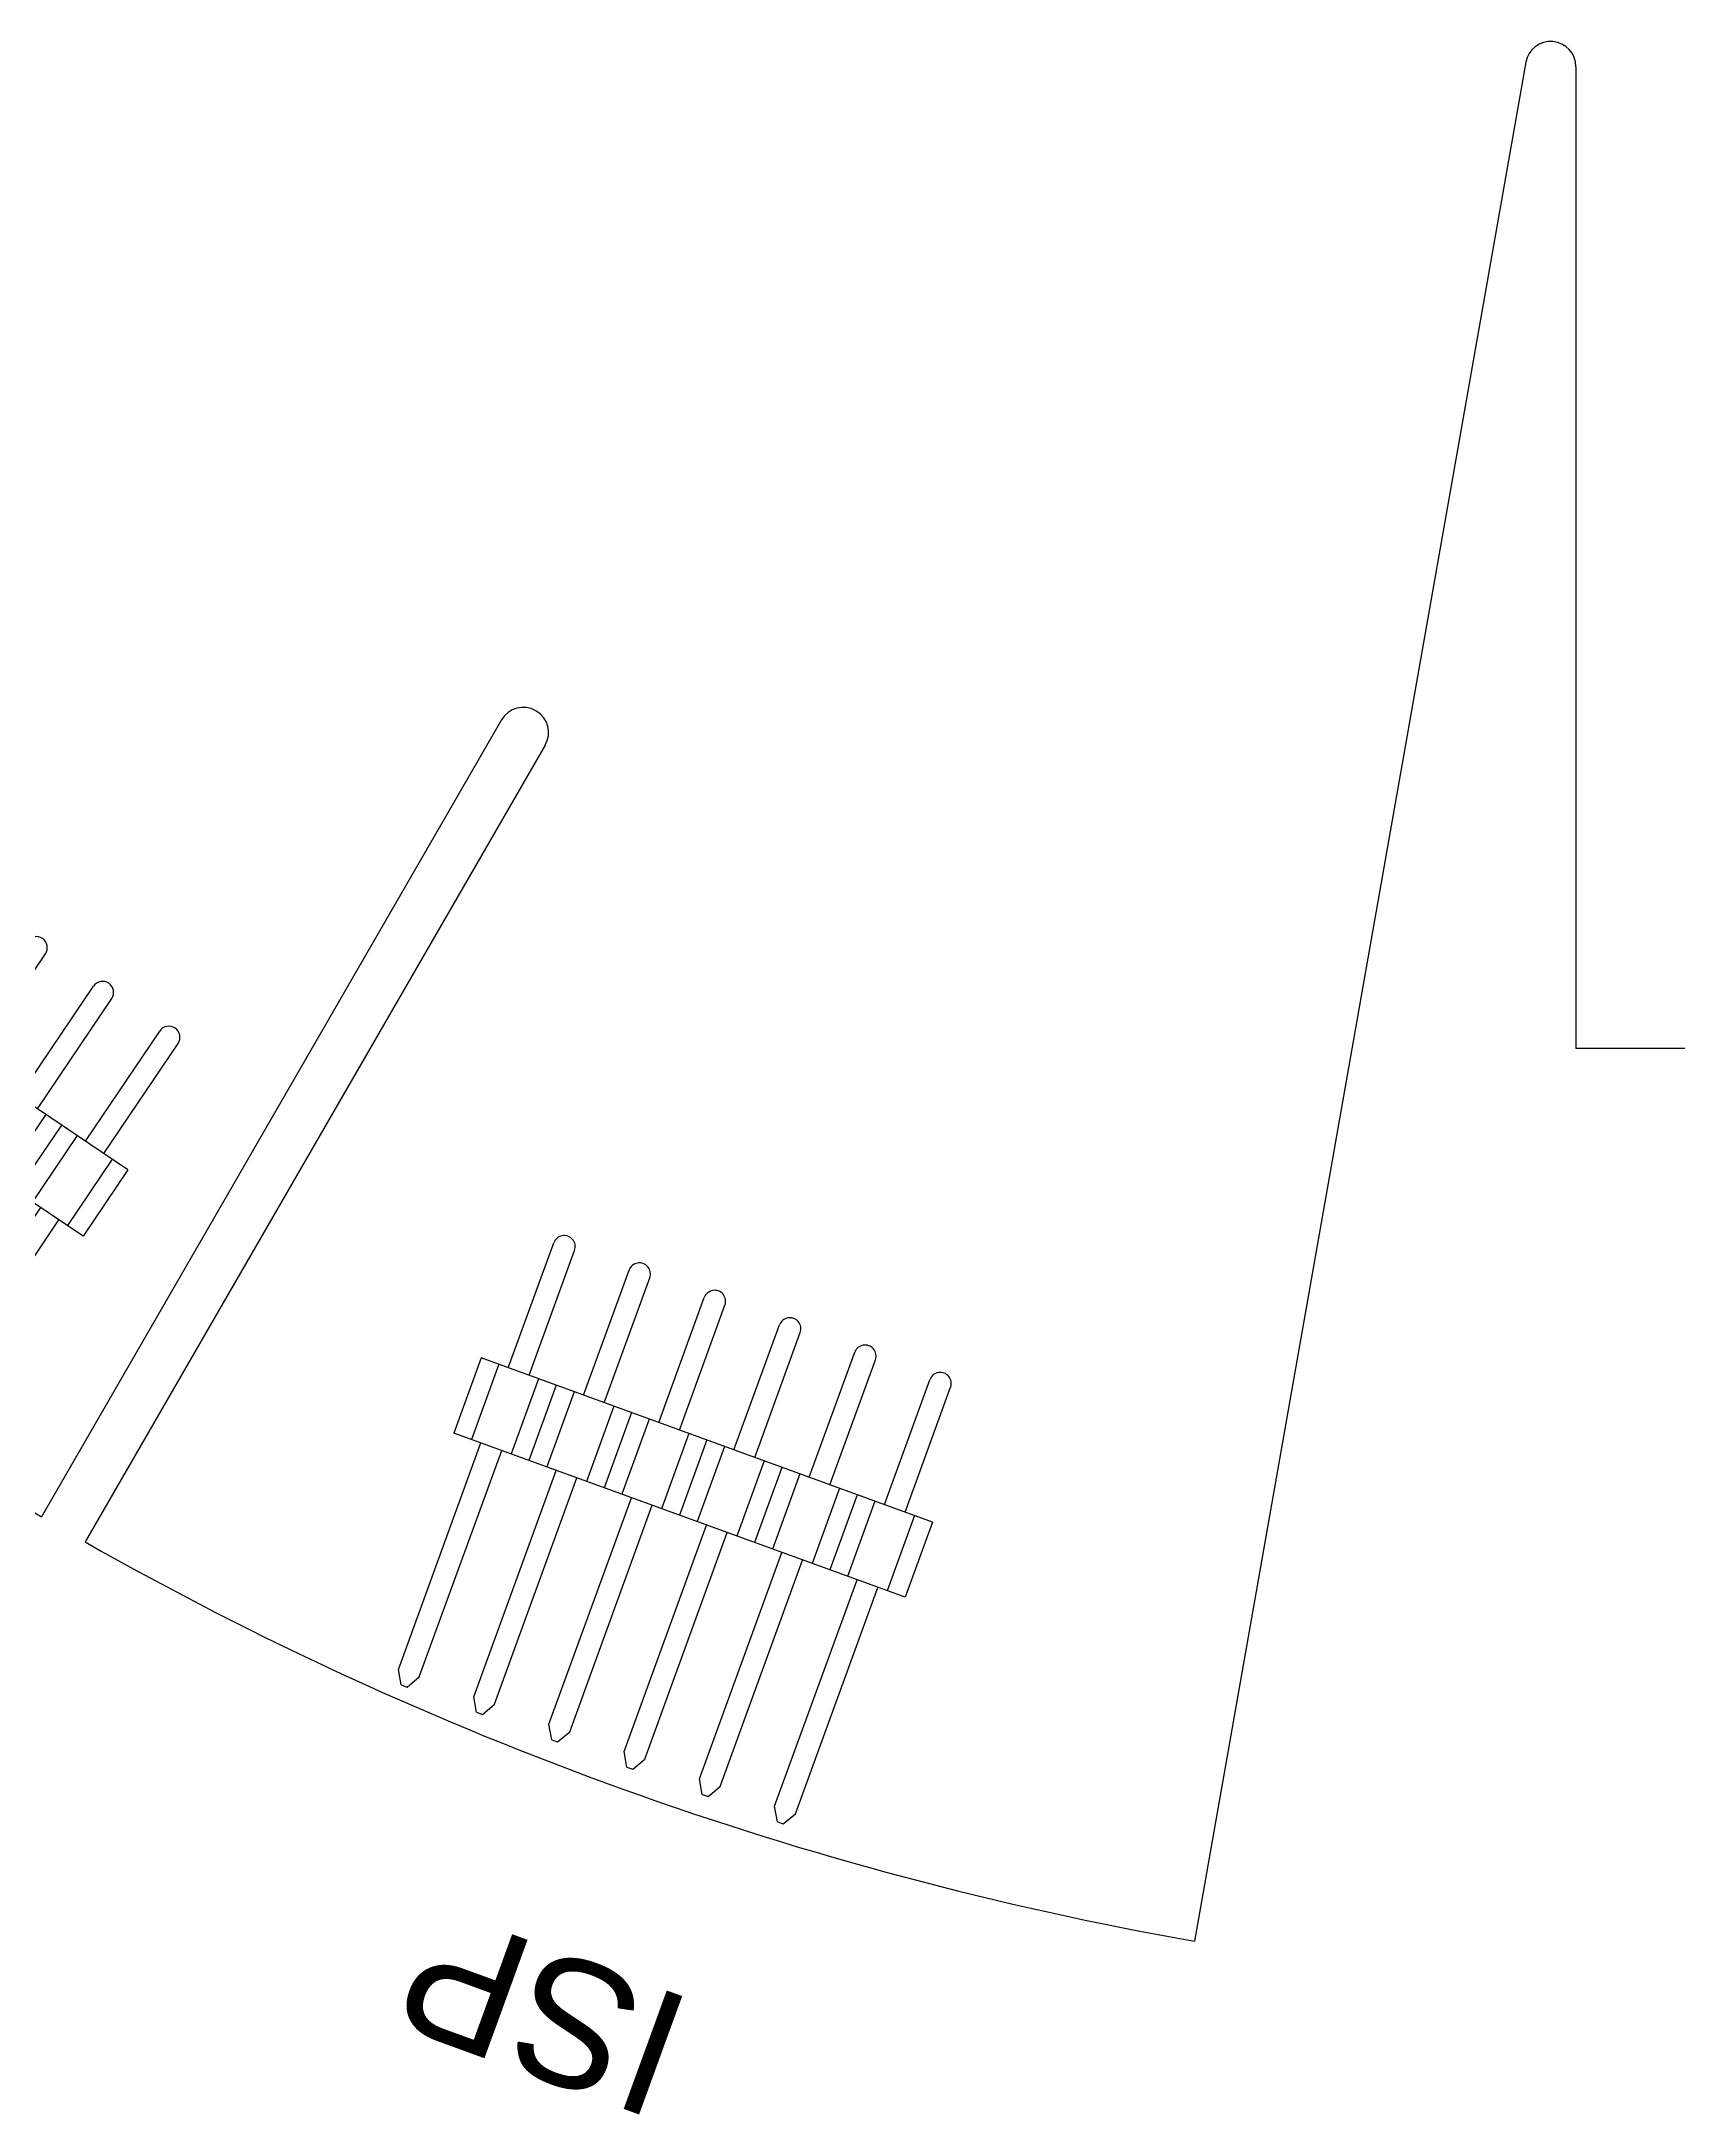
# Model space of a CAD drawing. Header units: millimetres. Extents: x -305 to 613, y 14 to 241.
# Drawn here: x 421.5 to 473.4, y 13.5 to 79.3 of the extents above; entities that cross this region are included whole.
import ezdxf

# ---------------------------------------------------------------- set-up
doc = ezdxf.new("R2010")
doc.units = ezdxf.units.MM
doc.header["$MEASUREMENT"] = 0
doc.layers.add('BOARD', color=4, linetype='Continuous', lineweight=30)
doc.layers.add('TOP_SILK', color=6, linetype='Continuous')
doc.styles.get("Standard").update_dxf_attribs({"font": 'DroidSansMono.ttf'})

# ---------------------------------------------------------------- blocks, each defined once
blk = doc.blocks.new('PCB-OUTLINE')
at = {"linetype": 'Continuous'}
for p, q in [((80, -32), (80, -72)), ((48.843, -72), (80, -72)), ((48.704, -73.588), (108.329, -84.101)), ((70.375, -104.707), (95.66, -119.306)), ((69.575, -106.093), (94.86, -120.691))]:
    blk.add_line(p, q, dxfattribs=at)
for centre, radius, start, end in [((48.843, -72.8), 0.8, 90, 260), ((0, -65), 110, 330.4167, 350), ((69.975, -105.4), 0.8, 60, 240), ((0, -65), 110, 310.4167, 329.5833)]:
    blk.add_arc(centre, radius, start, end, dxfattribs=at)
blk = doc.blocks.new('HEADER-1x6-TOP-RA-SMT')
at = {"linetype": 'Continuous'}
for p, q in [((1.17, 10.62), (0.92, 10.187)), ((1.37, 10.62), (1.17, 10.62)), ((1.37, 10.62), (1.62, 10.187)), ((3.71, 10.62), (3.46, 10.187)), ((3.91, 10.62), (3.71, 10.62)), ((3.91, 10.62), (4.16, 10.187)), ((6.25, 10.62), (6, 10.187)), ((6.45, 10.62), (6.25, 10.62)), ((6.45, 10.62), (6.7, 10.187)), ((8.79, 10.62), (8.54, 10.187)), ((8.99, 10.62), (8.79, 10.62)), ((8.99, 10.62), (9.24, 10.187)), ((11.33, 10.62), (11.08, 10.187)), ((11.53, 10.62), (11.33, 10.62)), ((11.53, 10.62), (11.78, 10.187)), ((13.87, 10.62), (13.62, 10.187)), ((14.07, 10.62), (13.87, 10.62)), ((14.07, 10.62), (14.32, 10.187)), ((0.92, 10.187), (0.92, 2.54)), ((1.62, 10.187), (1.62, 2.54)), ((3.46, 10.187), (3.46, 2.54)), ((4.16, 10.187), (4.16, 2.54)), ((6, 10.187), (6, 2.54)), ((6.7, 10.187), (6.7, 2.54)), ((8.54, 10.187), (8.54, 2.54)), ((9.24, 10.187), (9.24, 2.54)), ((11.08, 10.187), (11.08, 2.54)), ((11.78, 10.187), (11.78, 2.54)), ((13.62, 10.187), (13.62, 2.54)), ((14.32, 10.187), (14.32, 2.54)), ((0, 0), (0, 2.54)), ((0, 2.54), (15.24, 2.54)), ((0.6, 0), (0.6, 2.54)), ((1.94, 0), (1.94, 2.54)), ((2.54, 0), (2.54, 2.54)), ((3.14, 0), (3.14, 2.54)), ((4.48, 0), (4.48, 2.54)), ((5.08, 0), (5.08, 2.54)), ((5.68, 0), (5.68, 2.54)), ((7.02, 0), (7.02, 2.54)), ((7.62, 0), (7.62, 2.54)), ((8.22, 0), (8.22, 2.54)), ((9.56, 0), (9.56, 2.54)), ((10.16, 0), (10.16, 2.54)), ((10.76, 0), (10.76, 2.54)), ((12.1, 0), (12.1, 2.54)), ((12.7, 0), (12.7, 2.54)), ((13.3, 0), (13.3, 2.54)), ((14.64, 0), (14.64, 2.54)), ((15.24, 0), (15.24, 2.54)), ((0, 0), (15.24, 0)), ((0.92, 0), (0.92, -4.22)), ((1.62, 0), (1.62, -4.22)), ((3.46, 0), (3.46, -4.22)), ((4.16, 0), (4.16, -4.22)), ((6, 0), (6, -4.22)), ((6.7, 0), (6.7, -4.22)), ((8.54, 0), (8.54, -4.22)), ((9.24, 0), (9.24, -4.22)), ((11.08, 0), (11.08, -4.22)), ((11.78, 0), (11.78, -4.22)), ((13.62, 0), (13.62, -4.22)), ((14.32, 0), (14.32, -4.22))]:
    blk.add_line(p, q, dxfattribs=at)
for centre in [(1.27, -4.22), (3.81, -4.22), (6.35, -4.22), (8.89, -4.22), (11.43, -4.22), (13.97, -4.22)]:
    blk.add_arc(centre, 0.35, 180, 0, dxfattribs=at)
blk = doc.blocks.new('HEADER-1x4-TOP-RA-SMT')
at = {"linetype": 'Continuous'}
for p, q in [((1.17, 10.62), (0.92, 10.187)), ((1.37, 10.62), (1.17, 10.62)), ((1.37, 10.62), (1.62, 10.187)), ((3.71, 10.62), (3.46, 10.187)), ((3.91, 10.62), (3.71, 10.62)), ((3.91, 10.62), (4.16, 10.187)), ((6.25, 10.62), (6, 10.187)), ((6.45, 10.62), (6.25, 10.62)), ((6.45, 10.62), (6.7, 10.187)), ((8.79, 10.62), (8.54, 10.187)), ((8.99, 10.62), (8.79, 10.62)), ((8.99, 10.62), (9.24, 10.187)), ((0.92, 10.187), (0.92, 2.54)), ((1.62, 10.187), (1.62, 2.54)), ((3.46, 10.187), (3.46, 2.54)), ((4.16, 10.187), (4.16, 2.54)), ((6, 10.187), (6, 2.54)), ((6.7, 10.187), (6.7, 2.54)), ((8.54, 10.187), (8.54, 2.54)), ((9.24, 10.187), (9.24, 2.54)), ((0, 0), (0, 2.54)), ((0, 2.54), (10.16, 2.54)), ((0.6, 0), (0.6, 2.54)), ((1.94, 0), (1.94, 2.54)), ((2.54, 0), (2.54, 2.54)), ((3.14, 0), (3.14, 2.54)), ((4.48, 0), (4.48, 2.54)), ((5.08, 0), (5.08, 2.54)), ((5.68, 0), (5.68, 2.54)), ((7.02, 0), (7.02, 2.54)), ((7.62, 0), (7.62, 2.54)), ((8.22, 0), (8.22, 2.54)), ((9.56, 0), (9.56, 2.54)), ((10.16, 0), (10.16, 2.54)), ((0, 0), (10.16, 0)), ((0.92, 0), (0.92, -4.22)), ((1.62, 0), (1.62, -4.22)), ((3.46, 0), (3.46, -4.22)), ((4.16, 0), (4.16, -4.22)), ((6, 0), (6, -4.22)), ((6.7, 0), (6.7, -4.22)), ((8.54, 0), (8.54, -4.22)), ((9.24, 0), (9.24, -4.22))]:
    blk.add_line(p, q, dxfattribs=at)
for centre in [(1.27, -4.22), (3.81, -4.22), (6.35, -4.22), (8.89, -4.22)]:
    blk.add_arc(centre, 0.35, 180, 0, dxfattribs=at)

msp = doc.modelspace()

# ---------------------------------------------------------------- block references
at = {"linetype": 'Continuous'}
for name, p, rotation in [('HEADER-1x4-TOP-RA-SMT', (424.217, 43.497), 146), ('HEADER-1x6-TOP-RA-SMT', (449.749, 32.318), 160)]:
    msp.add_blockref(name, p, dxfattribs=dict(at, rotation=rotation))
at = {"layer": 'BOARD', "linetype": 'Continuous', "rotation": 270}
msp.add_blockref('PCB-OUTLINE', (542.169, 127.348), dxfattribs=at)

# ---------------------------------------------------------------- texts
at = {"layer": 'TOP_SILK', "linetype": 'Continuous', "insert": (437.389, 16.787), "char_height": 0.2, "width": 17.38522, "attachment_point": 5, "rotation": 160}
msp.add_mtext('{\\fArial|b0|i0|c0|p0;\\H20x;ISP}', dxfattribs=at)

doc.saveas('drawing.dxf')
